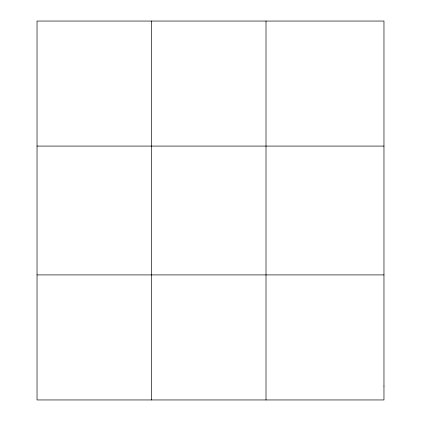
<?xml version="1.0" encoding="UTF-8"?>
<svg xmlns="http://www.w3.org/2000/svg" width="421" height="421" viewBox="0 0 421 421"><rect width="100%" height="100%" fill="white"/><g stroke="black" fill="none" stroke-linecap="round" stroke-linejoin="round"><path stroke-width="0.63" d="M151.518 21.05L151.518 399.95M266.009 21.05L266.009 399.95M37.032 146.087L383.968 146.087M37.032 274.913L383.968 274.913M383.968 386.057L383.968 399.95L37.032 399.95L37.032 21.05L383.968 21.05L383.968 386.057"/></g></svg>
